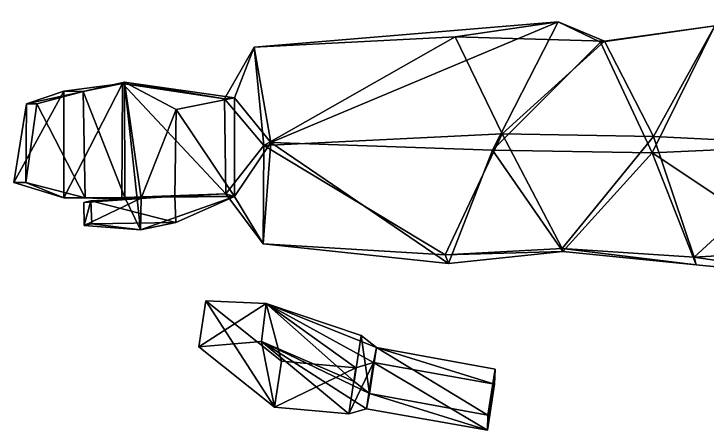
# Model space of a CAD drawing. Extents: x -36.6 to 36.2, y -8.9 to 11.8.
# Drawn here: x -36.62 to -16.1, y -8.93 to 3.39 of the extents above; entities that cross this region are included whole.
import ezdxf

# ---------------------------------------------------------------- set-up
doc = ezdxf.new("R2010")
doc.units = 0
doc.layers.add('SKIN02', color=7, linetype='CONTINUOUS')

msp = doc.modelspace()

# ---------------------------------------------------------------- meshes
at = {"layer": 'SKIN02', "color": 7}
mesh = msp.add_polyface(dxfattribs=at)
corners = [(-22.603325, -8.925081, 39.679085), (-26.098803, -7.845193, 37.108109), (-22.587349, -8.48632, 37.364552), (-22.379848, -7.124184, 37.602245), (-25.891298, -6.483042, 37.345806), (-22.395836, -7.562961, 39.916786), (-25.973568, -6.929925, 39.7449), (-16.425966, -4.040423, 53.624256), (-20.388376, -3.551979, 57.485992), (-20.372597, -3.643359, 52.658142), (-16.486792, -3.809726, 56.584423), (-23.562656, 2.705169, 56.42033), (-20.50605, 3.148865, 54.352974), (-29.509586, 2.405689, 55.029533), (-19.140175, 2.579633, 55.44199), (-19.258139, 2.552426, 53.59227), (-15.872129, 3.034649, 54.666798), (-22.170519, -0.163141, 58.03936), (-17.690525, -0.238777, 58.111755), (-29.01099, -0.417519, 52.389912), (-22.458176, -0.648985, 52.235016), (-17.728975, -0.721504, 51.982758), (-12.997883, -0.507121, 51.600731), (-9.929399, -3.420452, 56.691322), (-12.111452, -4.458885, 53.788311), (-12.851435, -0.48108, 58.429111), (-12.447441, 3.385633, 54.151703), (-9.849491, 2.447745, 58.108624), (-23.758028, -3.999429, 53.353607), (-23.857412, -3.741439, 56.859478), (-9.2958, -4.108999, 53.508701), (-10.285441, 3.354728, 53.809666), (-9.926788, -0.134771, 58.441826), (-10.858686, -0.065452, 0.223824), (-11.33788, -4.973678, 0.219125), (-10.753958, -4.555575, 2.724401)]
mesh.append_faces([[corners[k] for k in face] for face in [(0, 1, 2), (3, 4, 5), (0, 5, 6), (3, 5, 0), (0, 2, 3), (2, 4, 3), (7, 8, 9), (10, 8, 7), (11, 12, 13), (14, 12, 11), (14, 15, 12), (16, 15, 14), (17, 14, 11), (17, 8, 18), (17, 18, 14), (10, 18, 8), (18, 16, 14), (19, 12, 20), (20, 12, 15), (21, 20, 15), (21, 9, 20), (21, 15, 16), (21, 7, 9), (16, 22, 21), (23, 10, 24), (10, 25, 18), (26, 16, 27), (16, 18, 25), (28, 9, 29), (29, 9, 8), (29, 8, 17), (9, 28, 20), (22, 16, 26), (22, 30, 24), (24, 21, 22), (24, 7, 21), (7, 24, 10), (10, 23, 25), (27, 16, 25), (31, 22, 26), (23, 32, 25), (27, 25, 32), (33, 34, 35)]])
mesh = msp.add_polyface(dxfattribs=at)
corners = [(-28.903164, -8.245972, 41.408848), (-31.142214, -6.46025, 33.795097), (-29.286871, -6.302903, 32.822201), (-26.704445, -8.444336, 40.716343), (-26.18108, -8.292058, 39.507202), (-26.098803, -7.845193, 37.108109), (-26.548876, -7.485364, 35.573051), (-22.603325, -8.925081, 39.679085), (-29.150494, -5.181265, 33.070351), (-30.934677, -5.098141, 34.03278), (-28.695633, -6.883872, 41.64653), (-26.496937, -7.082202, 40.954037), (-25.973568, -6.929925, 39.7449), (-25.891298, -6.483042, 37.345806), (-26.341354, -6.123217, 35.810772), (-22.395836, -7.562961, 39.916786), (-22.587349, -8.48632, 37.364552), (-22.170519, -0.163141, 58.03936), (-23.562656, 2.705169, 56.42033), (-29.223637, -0.505347, 57.567917), (-29.509586, 2.405689, 55.029533), (-29.01099, -0.417519, 52.389912), (-20.50605, 3.148865, 54.352974), (-30.387169, 0.869669, 56.351372), (-30.089722, 0.89961, 53.870907), (-30.086765, -2.01132, 53.526058), (-29.244637, -3.41639, 54.96357), (-31.816593, 0.557364, 54.736477), (-30.342422, -1.941451, 56.374817), (-23.758028, -3.999429, 53.353607), (-23.857412, -3.741439, 56.859478), (-22.458176, -0.648985, 52.235016)]
mesh.append_faces([[corners[k] for k in face] for face in [(0, 1, 2), (3, 0, 2), (4, 3, 2), (4, 2, 5), (2, 6, 5), (7, 4, 5), (8, 9, 10), (8, 10, 11), (8, 11, 12), (13, 8, 12), (13, 14, 8), (13, 12, 15), (1, 9, 8), (8, 2, 1), (9, 1, 0), (0, 10, 9), (0, 11, 10), (11, 0, 3), (3, 12, 11), (12, 3, 4), (12, 4, 7), (13, 16, 5), (5, 14, 13), (14, 5, 6), (6, 8, 14), (8, 6, 2), (17, 18, 19), (19, 18, 20), (21, 20, 22), (20, 23, 19), (20, 24, 23), (24, 21, 25), (24, 20, 21), (26, 25, 21), (24, 25, 27), (19, 23, 28), (25, 26, 28), (28, 26, 19), (26, 29, 30), (29, 26, 21), (26, 30, 19), (19, 30, 17), (31, 29, 21)]])
mesh = msp.add_polyface(dxfattribs=at)
corners = [(-34.504684, -2.05806, 55.370735), (-33.336517, -2.041763, 55.432194), (-35.13623, -2.05807, 56.206764), (-33.421474, -2.071522, 57.141808), (-30.342422, -1.941451, 56.374817), (-30.086765, -2.01132, 53.526058), (-33.407349, 1.329845, 57.068237), (-34.564182, 1.092941, 55.371666), (-35.142872, 1.09597, 56.203884), (-33.343285, 1.368072, 55.425278), (-30.387169, 0.869669, 56.351372), (-30.089722, 0.89961, 53.870907), (-31.816593, 0.557364, 54.736477), (-35.938457, 0.725458, 54.506557), (-36.2691, -1.599285, 54.505863), (-36.249393, 0.72772, 54.913162), (-36.619503, -1.599293, 54.915325), (-34.54081, -2.868416, 53.311836), (-34.549892, -2.194335, 53.293861), (-34.338203, -2.148048, 52.710018), (-34.315098, -2.822161, 52.652359), (-31.823494, -2.789049, 53.331768), (-31.851784, -2.006195, 53.299446), (-32.847767, -2.064834, 54.385902), (-32.867046, -2.997382, 54.386929)]
mesh.append_faces([[corners[k] for k in face] for face in [(0, 1, 2), (2, 1, 3), (4, 3, 1), (4, 1, 5), (6, 7, 8), (6, 9, 7), (10, 9, 6), (10, 11, 9), (9, 11, 12), (13, 14, 15), (16, 15, 14), (8, 2, 6), (3, 6, 2), (4, 6, 3), (6, 4, 10), (9, 1, 7), (7, 1, 0), (17, 18, 19), (17, 19, 20), (19, 21, 20), (21, 19, 22), (18, 22, 19), (23, 22, 18), (17, 23, 18), (24, 23, 17), (20, 21, 24), (20, 24, 17), (5, 24, 21), (24, 5, 1), (24, 1, 9), (9, 23, 24), (22, 5, 21), (5, 22, 12), (23, 12, 22), (23, 9, 12), (2, 14, 0), (14, 2, 16), (7, 15, 8), (15, 7, 13), (0, 13, 7), (13, 0, 14), (8, 16, 2), (16, 8, 15)]])

doc.saveas('drawing.dxf')
